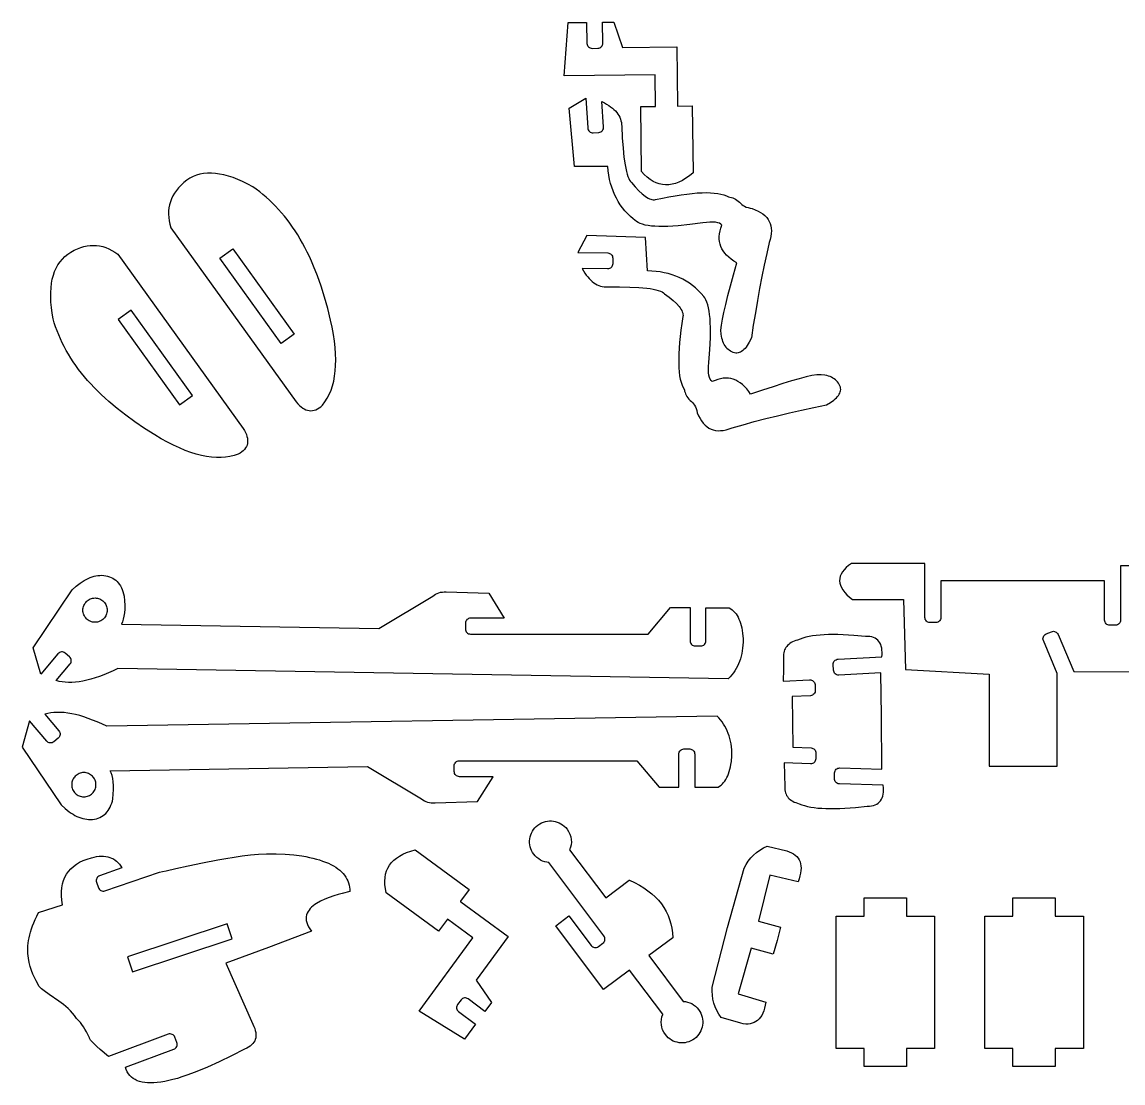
# Model space of a CAD drawing. Extents: x 0 to 16.8, y 0 to 16.3.
# Drawn here: x 0.05 to 7.99, y 8.01 to 15.66 of the extents above; entities that cross this region are included whole.
import ezdxf

# ---------------------------------------------------------------- set-up
doc = ezdxf.new("R2010")
doc.units = 0
doc.layers.add('Harley_1', color=1, linetype='CONTINUOUS')

msp = doc.modelspace()

# ---------------------------------------------------------------- linework, layer by layer
at = {"layer": 'Harley_1'}
for points in [[(4.7791, 15.0563), (4.8838, 15.0575), (4.8894, 14.5748), (4.8633, 14.5538), (4.8377, 14.5358), (4.8124, 14.5205), (4.7874, 14.5082), (4.7629, 14.4988), (4.7387, 14.4922), (4.7148, 14.4886), (4.6914, 14.4878), (4.6683, 14.4899), (4.6456, 14.4948), (4.6232, 14.5027), (4.6013, 14.5134), (4.5796, 14.5271), (4.5584, 14.5436), (4.5375, 14.563), (4.517, 14.5852), (4.5116, 15.0532), (4.6185, 15.0544), (4.6158, 15.2829), (3.9599, 15.2753), (3.9886, 15.6589), (4.1206, 15.6604), (4.1241, 15.5087), (4.125, 15.5013), (4.1273, 15.4945), (4.1308, 15.4883), (4.1355, 15.4829), (4.141, 15.4785), (4.1473, 15.4753), (4.1542, 15.4733), (4.1616, 15.4727), (4.2032, 15.4737), (4.2106, 15.4746), (4.2174, 15.4769), (4.2235, 15.4804), (4.2289, 15.4851), (4.2332, 15.4906), (4.2365, 15.497), (4.2385, 15.5039), (4.239, 15.5113), (4.2356, 15.6617), (4.3166, 15.6627), (4.3813, 15.4792), (4.7719, 15.4837), (4.7769, 15.06), (4.7774, 15.0575), (4.7791, 15.0563)], [(4.1153, 15.1134), (4.1294, 14.8986), (4.1306, 14.8912), (4.1332, 14.8845), (4.137, 14.8784), (4.1419, 14.8733), (4.1476, 14.8692), (4.154, 14.8662), (4.161, 14.8645), (4.1684, 14.8642), (4.21, 14.8669), (4.2173, 14.8682), (4.224, 14.8708), (4.23, 14.8746), (4.2351, 14.8794), (4.2392, 14.8852), (4.2422, 14.8916), (4.2439, 14.8986), (4.2442, 14.9061), (4.2322, 15.0887), (4.2494, 15.08), (4.2655, 15.071), (4.2805, 15.0617), (4.2943, 15.0521), (4.307, 15.0421), (4.3186, 15.0318), (4.3291, 15.0212), (4.3385, 15.0103), (4.3468, 14.999), (4.3541, 14.9874), (4.3602, 14.9754), (4.3652, 14.9631), (4.3692, 14.9505), (4.3721, 14.9375), (4.3739, 14.9242), (4.3747, 14.9105), (4.3785, 14.8265), (4.3838, 14.752), (4.3905, 14.687), (4.3987, 14.6315), (4.4033, 14.6073), (4.4082, 14.5855), (4.4136, 14.566), (4.4192, 14.5489), (4.4253, 14.5343), (4.4317, 14.5219), (4.4385, 14.512), (4.4456, 14.5044), (4.4723, 14.473), (4.4975, 14.4461), (4.5212, 14.4238), (4.5435, 14.4062), (4.5541, 14.3991), (4.5643, 14.3931), (4.5742, 14.3883), (4.5836, 14.3847), (4.5928, 14.3822), (4.6015, 14.3808), (4.6099, 14.3806), (4.6179, 14.3816), (4.6678, 14.3922), (4.7154, 14.4015), (4.7608, 14.4096), (4.8039, 14.4164), (4.8448, 14.422), (4.8834, 14.4263), (4.9197, 14.4294), (4.9538, 14.4312), (4.9856, 14.4318), (5.0152, 14.4311), (5.0426, 14.4292), (5.0676, 14.426), (5.0904, 14.4216), (5.111, 14.4159), (5.1293, 14.409), (5.1454, 14.4008), (5.1554, 14.3994), (5.1654, 14.3971), (5.1753, 14.3939), (5.1853, 14.3897), (5.1951, 14.3846), (5.205, 14.3786), (5.2149, 14.3716), (5.2247, 14.3638), (5.2319, 14.3551), (5.2403, 14.3472), (5.2499, 14.3401), (5.2607, 14.3338), (5.2728, 14.3283), (5.286, 14.3236), (5.3004, 14.3198), (5.316, 14.3167), (5.3382, 14.3084), (5.3584, 14.2992), (5.3767, 14.2891), (5.3931, 14.278), (5.4076, 14.266), (5.4201, 14.2531), (5.4306, 14.2393), (5.4393, 14.2245), (5.4459, 14.2088), (5.4507, 14.1921), (5.4535, 14.1745), (5.4544, 14.156), (5.4533, 14.1366), (5.4503, 14.1162), (5.4454, 14.0949), (5.4385, 14.0727), (5.4203, 13.992), (5.4027, 13.9098), (5.3857, 13.826), (5.3693, 13.7406), (5.3535, 13.6537), (5.3384, 13.5652), (5.3238, 13.4751), (5.3099, 13.3835), (5.295, 13.3536), (5.2798, 13.3285), (5.272, 13.3177), (5.2641, 13.3082), (5.2561, 13.2998), (5.248, 13.2927), (5.2397, 13.2867), (5.2314, 13.282), (5.2229, 13.2785), (5.2143, 13.2761), (5.2056, 13.275), (5.1968, 13.2751), (5.1879, 13.2764), (5.1789, 13.2789), (5.1687, 13.2834), (5.159, 13.2886), (5.15, 13.2946), (5.1417, 13.3013), (5.1339, 13.3088), (5.1268, 13.3171), (5.1203, 13.3261), (5.1144, 13.3358), (5.1092, 13.3463), (5.1045, 13.3576), (5.1005, 13.3696), (5.0972, 13.3823), (5.0923, 13.4101), (5.0899, 13.4409), (5.0944, 13.4762), (5.1017, 13.5188), (5.1117, 13.5685), (5.1246, 13.6254), (5.1403, 13.6896), (5.1588, 13.7609), (5.1801, 13.8394), (5.2042, 13.9252), (5.1832, 13.9382), (5.164, 13.9517), (5.1468, 13.9658), (5.1315, 13.9804), (5.1182, 13.9956), (5.1067, 14.0112), (5.0972, 14.0274), (5.0896, 14.0441), (5.0839, 14.0613), (5.0801, 14.0791), (5.0782, 14.0973), (5.0783, 14.1161), (5.0802, 14.1354), (5.0841, 14.1553), (5.0899, 14.1757), (5.0977, 14.1966), (5.0944, 14.2007), (5.0903, 14.2044), (5.0802, 14.2107), (5.0671, 14.2152), (5.0513, 14.2182), (5.0325, 14.2194), (5.0109, 14.2191), (4.9865, 14.217), (4.9592, 14.2133), (4.8658, 14.2011), (4.7821, 14.1928), (4.7438, 14.1901), (4.7079, 14.1883), (4.6744, 14.1876), (4.6433, 14.1878), (4.6146, 14.189), (4.5883, 14.1912), (4.5643, 14.1943), (4.5428, 14.1984), (4.5237, 14.2035), (4.507, 14.2095), (4.4927, 14.2166), (4.4807, 14.2246), (4.458, 14.2423), (4.4367, 14.261), (4.4166, 14.2806), (4.3978, 14.3011), (4.3803, 14.3225), (4.3641, 14.3449), (4.3492, 14.3682), (4.3357, 14.3925), (4.3234, 14.4177), (4.3124, 14.4438), (4.3027, 14.4708), (4.2944, 14.4988), (4.2873, 14.5276), (4.2815, 14.5575), (4.2771, 14.5882), (4.2739, 14.6199), (4.0334, 14.6198), (3.9943, 15.0418), (4.1153, 15.1134)], [(2.0269, 12.9231), (2.0384, 12.9095), (2.05, 12.8975), (2.0616, 12.8872), (2.0733, 12.8784), (2.085, 12.8713), (2.0967, 12.8657), (2.1084, 12.8618), (2.1202, 12.8594), (2.132, 12.8586), (2.1438, 12.8595), (2.1557, 12.8619), (2.1675, 12.866), (2.1795, 12.8716), (2.1914, 12.8789), (2.2034, 12.8877), (2.2153, 12.8982), (2.2339, 12.9226), (2.2504, 12.9488), (2.265, 12.9769), (2.2776, 13.0069), (2.2882, 13.0388), (2.2968, 13.0725), (2.3035, 13.1081), (2.3082, 13.1456), (2.3109, 13.185), (2.3117, 13.2262), (2.3104, 13.2693), (2.3072, 13.3142), (2.3021, 13.3611), (2.2949, 13.4098), (2.2858, 13.4604), (2.2747, 13.5128), (2.2539, 13.5972), (2.2311, 13.6784), (2.2065, 13.7563), (2.18, 13.8309), (2.1516, 13.9024), (2.1366, 13.9368), (2.1212, 13.9705), (2.1054, 14.0034), (2.089, 14.0354), (2.0722, 14.0667), (2.0549, 14.0971), (2.0371, 14.1267), (2.0189, 14.1555), (2.0002, 14.1835), (1.981, 14.2107), (1.9613, 14.2371), (1.9412, 14.2627), (1.9206, 14.2874), (1.8995, 14.3114), (1.8779, 14.3345), (1.8559, 14.3568), (1.8334, 14.3783), (1.8104, 14.399), (1.7869, 14.4189), (1.763, 14.438), (1.7386, 14.4562), (1.7137, 14.4737), (1.6764, 14.4936), (1.6402, 14.5114), (1.6049, 14.5268), (1.5706, 14.54), (1.5373, 14.551), (1.5051, 14.5596), (1.4738, 14.5661), (1.4435, 14.5702), (1.4143, 14.5721), (1.386, 14.5718), (1.3587, 14.5691), (1.3324, 14.5643), (1.3071, 14.5571), (1.2829, 14.5477), (1.2596, 14.5361), (1.2373, 14.5222), (1.2157, 14.5044), (1.1961, 14.4862), (1.1783, 14.4675), (1.1625, 14.4483), (1.1487, 14.4286), (1.1367, 14.4084), (1.1267, 14.3877), (1.1186, 14.3665), (1.1124, 14.3448), (1.1081, 14.3226), (1.1058, 14.2999), (1.1054, 14.2767), (1.1069, 14.253), (1.1104, 14.2289), (1.1157, 14.2042), (1.123, 14.179), (2.0269, 12.9231)], [(4.0891, 13.8838), (4.0987, 13.8671), (4.1086, 13.8515), (4.1187, 13.8371), (4.1291, 13.8238), (4.1398, 13.8116), (4.1507, 13.8006), (4.1619, 13.7907), (4.1733, 13.7819), (4.185, 13.7743), (4.197, 13.7677), (4.2093, 13.7623), (4.2218, 13.7579), (4.2347, 13.7547), (4.2478, 13.7525), (4.2612, 13.7514), (4.2749, 13.7514), (4.359, 13.7522), (4.4337, 13.751), (4.499, 13.7479), (4.5548, 13.7429), (4.5793, 13.7396), (4.6013, 13.7359), (4.621, 13.7316), (4.6384, 13.7269), (4.6534, 13.7217), (4.666, 13.716), (4.6763, 13.7098), (4.6843, 13.7031), (4.7172, 13.6782), (4.7454, 13.6545), (4.769, 13.632), (4.7878, 13.6107), (4.7955, 13.6006), (4.802, 13.5907), (4.8073, 13.5811), (4.8115, 13.5718), (4.8145, 13.5629), (4.8163, 13.5542), (4.817, 13.5458), (4.8165, 13.5378), (4.8087, 13.4874), (4.802, 13.4393), (4.7964, 13.3936), (4.792, 13.3501), (4.7887, 13.309), (4.7865, 13.2703), (4.7855, 13.2338), (4.7855, 13.1997), (4.7867, 13.1678), (4.789, 13.1383), (4.7925, 13.1112), (4.797, 13.0863), (4.8027, 13.0638), (4.8095, 13.0436), (4.8174, 13.0257), (4.8265, 13.0101), (4.8284, 13.0002), (4.8313, 12.9903), (4.835, 12.9806), (4.8398, 12.9709), (4.8454, 12.9613), (4.852, 12.9518), (4.8594, 12.9423), (4.8679, 12.933), (4.8769, 12.9262), (4.8853, 12.9183), (4.8929, 12.909), (4.8998, 12.8986), (4.9059, 12.8869), (4.9113, 12.874), (4.916, 12.8598), (4.9199, 12.8444), (4.9294, 12.8227), (4.9397, 12.803), (4.9508, 12.7852), (4.9628, 12.7695), (4.9755, 12.7557), (4.9891, 12.744), (5.0035, 12.7342), (5.0188, 12.7264), (5.0348, 12.7206), (5.0517, 12.7168), (5.0694, 12.7149), (5.088, 12.7151), (5.1073, 12.7172), (5.1275, 12.7213), (5.1485, 12.7275), (5.1703, 12.7356), (5.2499, 12.7582), (5.331, 12.7803), (5.4137, 12.8019), (5.498, 12.823), (5.584, 12.8436), (5.6715, 12.8636), (5.7606, 12.8831), (5.8513, 12.9021), (5.8804, 12.9186), (5.9046, 12.9352), (5.9149, 12.9436), (5.924, 12.952), (5.9319, 12.9605), (5.9386, 12.969), (5.944, 12.9775), (5.9483, 12.9861), (5.9514, 12.9948), (5.9532, 13.0035), (5.9539, 13.0122), (5.9533, 13.021), (5.9515, 13.0298), (5.9485, 13.0387), (5.9435, 13.0486), (5.9377, 13.058), (5.9312, 13.0666), (5.924, 13.0746), (5.9161, 13.0819), (5.9075, 13.0886), (5.8982, 13.0946), (5.8881, 13.0999), (5.8773, 13.1046), (5.8658, 13.1086), (5.8536, 13.1119), (5.8407, 13.1146), (5.8127, 13.1179), (5.7819, 13.1186), (5.7468, 13.1122), (5.7047, 13.1025), (5.6556, 13.0897), (5.5995, 13.0737), (5.5363, 13.0545), (5.4661, 13.0321), (5.3889, 13.0065), (5.3046, 12.9777), (5.2905, 12.9979), (5.2759, 13.0163), (5.2609, 13.0327), (5.2454, 13.0471), (5.2296, 13.0597), (5.2133, 13.0702), (5.1967, 13.0788), (5.1796, 13.0855), (5.162, 13.0903), (5.1441, 13.0931), (5.1258, 13.0939), (5.107, 13.0928), (5.0878, 13.0898), (5.0682, 13.0848), (5.0482, 13.0779), (5.0278, 13.069), (5.0234, 13.0721), (5.0195, 13.0759), (5.0127, 13.0857), (5.0074, 13.0985), (5.0036, 13.1142), (5.0013, 13.1328), (5.0005, 13.1544), (5.0012, 13.1789), (5.0033, 13.2064), (5.0104, 13.3002), (5.0141, 13.3843), (5.0147, 13.4227), (5.0144, 13.4587), (5.0133, 13.4922), (5.0114, 13.5232), (5.0086, 13.5518), (5.005, 13.5779), (5.0005, 13.6016), (4.9952, 13.6229), (4.9891, 13.6417), (4.9821, 13.6581), (4.9743, 13.672), (4.9657, 13.6834), (4.9467, 13.7051), (4.9269, 13.7254), (4.9062, 13.7444), (4.8847, 13.762), (4.8623, 13.7783), (4.839, 13.7932), (4.8149, 13.8068), (4.79, 13.819), (4.7642, 13.8299), (4.7375, 13.8394), (4.71, 13.8475), (4.6816, 13.8544), (4.6523, 13.8598), (4.6222, 13.8639), (4.5913, 13.8667), (4.5595, 13.8681), (4.5462, 14.1083), (4.1227, 14.1239), (4.058, 13.9991), (4.2733, 13.9969), (4.2807, 13.9961), (4.2875, 13.9939), (4.2938, 13.9904), (4.2992, 13.9859), (4.3036, 13.9804), (4.307, 13.9741), (4.3091, 13.9672), (4.3097, 13.9599), (4.3093, 13.9183), (4.3085, 13.9109), (4.3063, 13.904), (4.3028, 13.8979), (4.2982, 13.8925), (4.2927, 13.888), (4.2864, 13.8847), (4.2795, 13.8826), (4.2721, 13.8819), (4.0891, 13.8838)], [(1.6439, 12.7316), (1.6531, 12.7163), (1.6607, 12.7015), (1.6668, 12.6872), (1.6715, 12.6734), (1.6745, 12.66), (1.6761, 12.6471), (1.6761, 12.6347), (1.6746, 12.6228), (1.6716, 12.6114), (1.667, 12.6005), (1.6609, 12.59), (1.6533, 12.58), (1.6442, 12.5705), (1.6335, 12.5615), (1.6213, 12.553), (1.6076, 12.5449), (1.5786, 12.5351), (1.5485, 12.5278), (1.5172, 12.5229), (1.4847, 12.5205), (1.4512, 12.5205), (1.4164, 12.5231), (1.3805, 12.528), (1.3435, 12.5355), (1.3053, 12.5454), (1.266, 12.5578), (1.2255, 12.5726), (1.1839, 12.59), (1.1411, 12.6097), (1.0972, 12.632), (1.0522, 12.6567), (1.0059, 12.6839), (0.9325, 12.7304), (0.8628, 12.7778), (0.7968, 12.8259), (0.7344, 12.8748), (0.6757, 12.9244), (0.6477, 12.9495), (0.6207, 12.9748), (0.5946, 13.0003), (0.5694, 13.026), (0.5451, 13.0518), (0.5217, 13.0779), (0.4993, 13.1042), (0.4778, 13.1306), (0.4571, 13.1573), (0.4375, 13.1841), (0.4187, 13.2111), (0.4009, 13.2383), (0.3839, 13.2657), (0.3679, 13.2933), (0.3529, 13.3211), (0.3387, 13.3491), (0.3255, 13.3773), (0.3131, 13.4057), (0.3017, 13.4342), (0.2913, 13.463), (0.2817, 13.4919), (0.2731, 13.521), (0.2659, 13.5627), (0.2607, 13.6027), (0.2572, 13.6411), (0.2556, 13.6778), (0.2558, 13.7128), (0.2578, 13.7462), (0.2616, 13.7779), (0.2673, 13.8079), (0.2748, 13.8363), (0.2841, 13.8629), (0.2953, 13.888), (0.3082, 13.9113), (0.323, 13.933), (0.3397, 13.9531), (0.3581, 13.9715), (0.3784, 13.9882), (0.402, 14.003), (0.4256, 14.0158), (0.4489, 14.0267), (0.4722, 14.0356), (0.4953, 14.0425), (0.5182, 14.0474), (0.541, 14.0503), (0.5637, 14.0513), (0.5863, 14.0503), (0.6086, 14.0473), (0.6309, 14.0423), (0.653, 14.0353), (0.675, 14.0263), (0.6968, 14.0154), (0.7185, 14.0025), (0.74, 13.9875), (1.6439, 12.7316)], [(1.4757, 13.9596), (1.569, 14.0267), (2.012, 13.4113), (1.9186, 13.3441), (1.4757, 13.9596)], [(0.8361, 13.5834), (0.7428, 13.5162), (1.1857, 12.9008), (1.279, 12.9679), (0.8361, 13.5834)], [(0.1841, 10.9588), (0.1296, 11.1497), (0.4115, 11.5661), (0.4402, 11.5925), (0.4689, 11.6151), (0.4831, 11.625), (0.4974, 11.634), (0.5116, 11.642), (0.5257, 11.649), (0.5399, 11.6551), (0.554, 11.6602), (0.5681, 11.6644), (0.5822, 11.6677), (0.5962, 11.6699), (0.6102, 11.6713), (0.6242, 11.6717), (0.6381, 11.6711), (0.6525, 11.6689), (0.6662, 11.6658), (0.6792, 11.6617), (0.6916, 11.6566), (0.7032, 11.6506), (0.7141, 11.6436), (0.7244, 11.6357), (0.7339, 11.6269), (0.7428, 11.6171), (0.751, 11.6063), (0.7585, 11.5946), (0.7653, 11.582), (0.7714, 11.5684), (0.7768, 11.5538), (0.7815, 11.5383), (0.7855, 11.5219), (0.7882, 11.4877), (0.7895, 11.456), (0.7892, 11.4269), (0.7874, 11.4003), (0.7841, 11.3762), (0.7793, 11.3547), (0.773, 11.3357), (0.7653, 11.3192), (2.6225, 11.2879), (3.0113, 11.5219), (3.0215, 11.5296), (3.0323, 11.5361), (3.0436, 11.5416), (3.0555, 11.5458), (3.068, 11.5489), (3.0811, 11.5509), (3.0947, 11.5517), (3.109, 11.5513), (3.4148, 11.5421), (3.5272, 11.3634), (3.2843, 11.3626), (3.2769, 11.3619), (3.27, 11.3597), (3.2637, 11.3564), (3.2583, 11.3519), (3.2537, 11.3466), (3.2503, 11.3404), (3.2481, 11.3335), (3.2473, 11.3262), (3.247, 11.2846), (3.2477, 11.2772), (3.2498, 11.2703), (3.2532, 11.264), (3.2577, 11.2585), (3.2631, 11.254), (3.2693, 11.2506), (3.2762, 11.2484), (3.2836, 11.2476), (4.5645, 11.2473), (4.7267, 11.439), (4.8673, 11.439), (4.8673, 11.1994), (4.868, 11.192), (4.8702, 11.1851), (4.8735, 11.1788), (4.878, 11.1734), (4.8835, 11.1689), (4.8897, 11.1655), (4.8966, 11.1633), (4.904, 11.1626), (4.9456, 11.1626), (4.9529, 11.1633), (4.9598, 11.1655), (4.966, 11.1689), (4.9715, 11.1734), (4.976, 11.1789), (4.9794, 11.1851), (4.9815, 11.192), (4.9823, 11.1994), (4.9823, 11.4371), (5.1505, 11.4371), (5.1614, 11.4304), (5.1718, 11.4227), (5.1815, 11.414), (5.1905, 11.4044), (5.199, 11.3938), (5.2068, 11.3822), (5.2139, 11.3696), (5.2205, 11.356), (5.2264, 11.3415), (5.2317, 11.326), (5.2363, 11.3095), (5.2403, 11.292), (5.2437, 11.2736), (5.2464, 11.2541), (5.25, 11.2123), (5.2498, 11.19), (5.2487, 11.1683), (5.2468, 11.1472), (5.244, 11.1266), (5.2403, 11.1067), (5.2358, 11.0873), (5.2304, 11.0684), (5.2242, 11.0502), (5.2171, 11.0325), (5.2091, 11.0154), (5.2002, 10.9989), (5.1905, 10.9829), (5.18, 10.9676), (5.1685, 10.9528), (5.1563, 10.9385), (5.1431, 10.9249), (0.741, 10.9986), (0.7061, 10.9822), (0.6722, 10.9672), (0.6391, 10.9537), (0.607, 10.9417), (0.5758, 10.9312), (0.5455, 10.9221), (0.5162, 10.9145), (0.4878, 10.9084), (0.4603, 10.9037), (0.4338, 10.9005), (0.4083, 10.8988), (0.3837, 10.8985), (0.3601, 10.8997), (0.3374, 10.9024), (0.3157, 10.9065), (0.2951, 10.9121), (0.3959, 11.032), (0.4001, 11.0381), (0.4029, 11.0448), (0.4043, 11.0517), (0.4044, 11.0588), (0.4031, 11.0658), (0.4005, 11.0724), (0.3967, 11.0785), (0.3915, 11.0838), (0.3597, 11.1106), (0.3535, 11.1147), (0.3469, 11.1175), (0.3399, 11.1189), (0.3329, 11.119), (0.3259, 11.1177), (0.3193, 11.1151), (0.3132, 11.1112), (0.3079, 11.106), (0.1841, 10.9588)], [(0.5755, 11.508), (0.5844, 11.5076), (0.5931, 11.5062), (0.6015, 11.5041), (0.6095, 11.5011), (0.6172, 11.4975), (0.6244, 11.4931), (0.6311, 11.488), (0.6374, 11.4824), (0.643, 11.4762), (0.648, 11.4694), (0.6524, 11.4622), (0.6561, 11.4546), (0.6591, 11.4465), (0.6612, 11.4382), (0.6625, 11.4295), (0.663, 11.4205), (0.6625, 11.4116), (0.6612, 11.4029), (0.6591, 11.3945), (0.6561, 11.3865), (0.6524, 11.3788), (0.648, 11.3716), (0.643, 11.3649), (0.6374, 11.3587), (0.6311, 11.353), (0.6244, 11.348), (0.6172, 11.3436), (0.6095, 11.3399), (0.6015, 11.337), (0.5931, 11.3348), (0.5844, 11.3335), (0.5755, 11.333), (0.5665, 11.3335), (0.5579, 11.3348), (0.5495, 11.337), (0.5414, 11.3399), (0.5338, 11.3436), (0.5266, 11.348), (0.5198, 11.353), (0.5136, 11.3587), (0.508, 11.3649), (0.5029, 11.3716), (0.4986, 11.3788), (0.4949, 11.3865), (0.4919, 11.3945), (0.4898, 11.4029), (0.4884, 11.4116), (0.488, 11.4205), (0.4884, 11.4295), (0.4898, 11.4382), (0.4919, 11.4465), (0.4949, 11.4546), (0.4986, 11.4622), (0.5029, 11.4694), (0.508, 11.4762), (0.5136, 11.4824), (0.5198, 11.488), (0.5266, 11.4931), (0.5338, 11.4975), (0.5414, 11.5011), (0.5495, 11.5041), (0.5579, 11.5062), (0.5665, 11.5076), (0.5755, 11.508)], [(5.5462, 10.318), (5.5486, 10.2324), (5.551, 10.1468), (5.5511, 10.135), (5.552, 10.1237), (5.5538, 10.113), (5.5564, 10.1028), (5.5599, 10.0932), (5.5642, 10.0841), (5.5694, 10.0756), (5.5754, 10.0677), (5.5823, 10.0603), (5.5901, 10.0535), (5.5987, 10.0472), (5.6082, 10.0415), (5.6185, 10.0363), (5.6297, 10.0317), (5.6417, 10.0276), (5.6546, 10.0241), (5.6731, 10.0169), (5.6933, 10.0105), (5.715, 10.0049), (5.7384, 10.0002), (5.7634, 9.9963), (5.79, 9.9931), (5.8182, 9.9908), (5.848, 9.9894), (5.8795, 9.9887), (5.9125, 9.9888), (5.9472, 9.9898), (5.9834, 9.9916), (6.0608, 9.9977), (6.1446, 10.007), (6.161, 10.0073), (6.1762, 10.009), (6.1902, 10.012), (6.2029, 10.0163), (6.2144, 10.0219), (6.2247, 10.0286), (6.2338, 10.0366), (6.2416, 10.0457), (6.2482, 10.0559), (6.2536, 10.0673), (6.2577, 10.0797), (6.2606, 10.0931), (6.2623, 10.1076), (6.2627, 10.123), (6.2619, 10.1394), (6.2598, 10.1567), (5.9443, 10.1672), (5.937, 10.1682), (5.9302, 10.1706), (5.924, 10.1742), (5.9187, 10.1789), (5.9144, 10.1845), (5.9112, 10.1908), (5.9093, 10.1977), (5.9088, 10.2051), (5.9101, 10.2467), (5.9111, 10.2541), (5.9135, 10.2609), (5.9171, 10.267), (5.9218, 10.2723), (5.9274, 10.2766), (5.9338, 10.2798), (5.9407, 10.2817), (5.9482, 10.2822), (6.25, 10.2721), (6.2489, 10.6571), (6.2431, 10.968), (5.9415, 10.9519), (5.934, 10.9523), (5.927, 10.9541), (5.9206, 10.9571), (5.9149, 10.9613), (5.9101, 10.9665), (5.9064, 10.9725), (5.9039, 10.9793), (5.9027, 10.9866), (5.9005, 11.0282), (5.9009, 11.0356), (5.9027, 11.0425), (5.9057, 11.049), (5.91, 11.0546), (5.9152, 11.0594), (5.9212, 11.0631), (5.928, 11.0656), (5.9353, 11.0668), (6.2505, 11.0836), (6.2522, 11.1009), (6.2527, 11.1173), (6.252, 11.1328), (6.25, 11.1472), (6.2469, 11.1606), (6.2425, 11.1729), (6.2369, 11.1841), (6.2301, 11.1943), (6.2221, 11.2032), (6.2129, 11.211), (6.2024, 11.2175), (6.1908, 11.2228), (6.178, 11.2269), (6.164, 11.2296), (6.1488, 11.231), (6.1324, 11.231), (6.0484, 11.2386), (5.9709, 11.2431), (5.9346, 11.2442), (5.8999, 11.2445), (5.8669, 11.244), (5.8355, 11.2427), (5.8057, 11.2406), (5.7775, 11.2377), (5.751, 11.2341), (5.7261, 11.2297), (5.7028, 11.2244), (5.6812, 11.2184), (5.6612, 11.2116), (5.6428, 11.2041), (5.63, 11.2003), (5.618, 11.196), (5.6069, 11.1912), (5.5967, 11.1858), (5.5874, 11.1799), (5.5789, 11.1734), (5.5713, 11.1665), (5.5645, 11.1589), (5.5586, 11.1509), (5.5536, 11.1423), (5.5495, 11.1331), (5.5462, 11.1234), (5.5438, 11.1132), (5.5422, 11.1025), (5.5415, 11.0912), (5.5417, 11.0793), (5.541, 10.9937), (5.5403, 10.908), (5.7302, 10.9182), (5.7376, 10.9178), (5.7446, 10.916), (5.751, 10.913), (5.7567, 10.9088), (5.7615, 10.9036), (5.7653, 10.8976), (5.7678, 10.8908), (5.7689, 10.8835), (5.7711, 10.8419), (5.7708, 10.8345), (5.769, 10.8276), (5.7659, 10.8212), (5.7617, 10.8155), (5.7565, 10.8107), (5.7504, 10.807), (5.7436, 10.8045), (5.7363, 10.8033), (5.6041, 10.7963), (5.6066, 10.6137), (5.6078, 10.431), (5.7401, 10.4266), (5.7474, 10.4256), (5.7543, 10.4233), (5.7604, 10.4197), (5.7657, 10.415), (5.77, 10.4094), (5.7732, 10.4031), (5.7751, 10.3961), (5.7757, 10.3887), (5.7743, 10.3472), (5.7733, 10.3398), (5.7709, 10.333), (5.7673, 10.3269), (5.7626, 10.3216), (5.757, 10.3173), (5.7506, 10.3141), (5.7437, 10.3122), (5.7362, 10.3117), (5.5462, 10.318)], [(0.1032, 10.6228), (0.0487, 10.4319), (0.3306, 10.0155), (0.3593, 9.9891), (0.3879, 9.9665), (0.4022, 9.9566), (0.4165, 9.9476), (0.4307, 9.9396), (0.4448, 9.9326), (0.459, 9.9265), (0.4731, 9.9214), (0.4872, 9.9172), (0.5013, 9.9139), (0.5153, 9.9117), (0.5293, 9.9103), (0.5433, 9.9099), (0.5572, 9.9105), (0.5716, 9.9127), (0.5853, 9.9158), (0.5983, 9.9199), (0.6107, 9.925), (0.6223, 9.931), (0.6332, 9.938), (0.6435, 9.9459), (0.653, 9.9547), (0.6619, 9.9645), (0.6701, 9.9753), (0.6776, 9.987), (0.6844, 9.9996), (0.6905, 10.0132), (0.6959, 10.0278), (0.7006, 10.0433), (0.7046, 10.0597), (0.7073, 10.0939), (0.7085, 10.1256), (0.7083, 10.1547), (0.7065, 10.1813), (0.7032, 10.2054), (0.6984, 10.2269), (0.6921, 10.2459), (0.6844, 10.2624), (2.5416, 10.2937), (2.9304, 10.0597), (2.9406, 10.052), (2.9514, 10.0455), (2.9627, 10.04), (2.9746, 10.0358), (2.9871, 10.0327), (3.0002, 10.0307), (3.0138, 10.0299), (3.0281, 10.0302), (3.3339, 10.0395), (3.4463, 10.2182), (3.2034, 10.219), (3.196, 10.2197), (3.1891, 10.2219), (3.1828, 10.2252), (3.1774, 10.2297), (3.1728, 10.235), (3.1694, 10.2412), (3.1672, 10.2481), (3.1664, 10.2554), (3.1661, 10.297), (3.1668, 10.3044), (3.1689, 10.3113), (3.1723, 10.3176), (3.1768, 10.3231), (3.1822, 10.3276), (3.1884, 10.331), (3.1953, 10.3332), (3.2027, 10.334), (4.4836, 10.3343), (4.6458, 10.1426), (4.7864, 10.1426), (4.7864, 10.3822), (4.7871, 10.3896), (4.7892, 10.3965), (4.7926, 10.4027), (4.7971, 10.4082), (4.8026, 10.4127), (4.8088, 10.4161), (4.8157, 10.4183), (4.8231, 10.419), (4.8647, 10.419), (4.872, 10.4183), (4.8789, 10.4161), (4.8851, 10.4127), (4.8906, 10.4082), (4.8951, 10.4027), (4.8985, 10.3965), (4.9006, 10.3896), (4.9014, 10.3822), (4.9014, 10.1445), (5.0696, 10.1445), (5.0805, 10.1512), (5.0909, 10.1589), (5.1006, 10.1675), (5.1096, 10.1772), (5.1181, 10.1878), (5.1259, 10.1994), (5.133, 10.212), (5.1396, 10.2256), (5.1455, 10.2401), (5.1507, 10.2556), (5.1554, 10.2721), (5.1594, 10.2896), (5.1628, 10.308), (5.1655, 10.3275), (5.1691, 10.3693), (5.1689, 10.3916), (5.1678, 10.4133), (5.1659, 10.4344), (5.1631, 10.4549), (5.1594, 10.4749), (5.1549, 10.4943), (5.1495, 10.5132), (5.1433, 10.5314), (5.1362, 10.5491), (5.1282, 10.5662), (5.1193, 10.5827), (5.1096, 10.5987), (5.0991, 10.614), (5.0876, 10.6288), (5.0753, 10.6431), (5.0622, 10.6567), (0.66, 10.583), (0.6252, 10.5994), (0.5913, 10.6144), (0.5582, 10.6279), (0.5261, 10.6399), (0.4949, 10.6504), (0.4646, 10.6595), (0.4353, 10.6671), (0.4069, 10.6732), (0.3794, 10.6779), (0.3529, 10.6811), (0.3274, 10.6828), (0.3028, 10.6831), (0.2791, 10.6819), (0.2565, 10.6792), (0.2348, 10.6751), (0.2142, 10.6695), (0.315, 10.5496), (0.3192, 10.5435), (0.322, 10.5368), (0.3234, 10.5298), (0.3235, 10.5228), (0.3222, 10.5158), (0.3196, 10.5092), (0.3157, 10.5031), (0.3106, 10.4978), (0.2788, 10.471), (0.2726, 10.4669), (0.266, 10.4641), (0.259, 10.4627), (0.252, 10.4626), (0.245, 10.4639), (0.2384, 10.4665), (0.2323, 10.4704), (0.227, 10.4756), (0.1032, 10.6228)], [(0.4946, 10.0736), (0.5035, 10.074), (0.5122, 10.0754), (0.5206, 10.0775), (0.5286, 10.0804), (0.5363, 10.0841), (0.5435, 10.0885), (0.5502, 10.0936), (0.5565, 10.0992), (0.5621, 10.1054), (0.5671, 10.1122), (0.5715, 10.1194), (0.5752, 10.127), (0.5782, 10.1351), (0.5803, 10.1434), (0.5816, 10.1521), (0.5821, 10.1611), (0.5816, 10.17), (0.5803, 10.1787), (0.5782, 10.1871), (0.5752, 10.1951), (0.5715, 10.2028), (0.5671, 10.21), (0.5621, 10.2167), (0.5565, 10.2229), (0.5502, 10.2286), (0.5435, 10.2336), (0.5363, 10.238), (0.5286, 10.2417), (0.5206, 10.2446), (0.5122, 10.2468), (0.5035, 10.2481), (0.4946, 10.2486), (0.4856, 10.2481), (0.477, 10.2468), (0.4686, 10.2446), (0.4605, 10.2417), (0.4529, 10.238), (0.4457, 10.2336), (0.4389, 10.2286), (0.4327, 10.2229), (0.4271, 10.2167), (0.422, 10.21), (0.4176, 10.2028), (0.414, 10.1951), (0.411, 10.1871), (0.4089, 10.1787), (0.4075, 10.17), (0.4071, 10.1611), (0.4075, 10.1521), (0.4089, 10.1434), (0.411, 10.1351), (0.414, 10.127), (0.4176, 10.1194), (0.422, 10.1122), (0.4271, 10.1054), (0.4327, 10.0992), (0.4389, 10.0936), (0.4457, 10.0885), (0.4529, 10.0841), (0.4605, 10.0804), (0.4686, 10.0775), (0.477, 10.0754), (0.4856, 10.074), (0.4946, 10.0736)], [(4.4304, 9.473), (4.4673, 9.4556), (4.5018, 9.4371), (4.5341, 9.4175), (4.564, 9.3967), (4.5916, 9.3747), (4.6169, 9.3517), (4.6398, 9.3274), (4.6605, 9.302), (4.6788, 9.2755), (4.6948, 9.2478), (4.7085, 9.2189), (4.7199, 9.1889), (4.729, 9.1578), (4.7358, 9.1255), (4.7402, 9.092), (4.7424, 9.0574), (4.5708, 8.9286), (4.8187, 8.5984), (4.8347, 8.5968), (4.8502, 8.5935), (4.8652, 8.5885), (4.8796, 8.5818), (4.8933, 8.5735), (4.9062, 8.5635), (4.9181, 8.5519), (4.9291, 8.5387), (4.9377, 8.526), (4.9448, 8.5127), (4.9505, 8.499), (4.9548, 8.485), (4.9576, 8.4707), (4.959, 8.4563), (4.959, 8.4419), (4.9577, 8.4275), (4.955, 8.4134), (4.9509, 8.3995), (4.9455, 8.3861), (4.9388, 8.3732), (4.9308, 8.3609), (4.9216, 8.3493), (4.911, 8.3385), (4.8992, 8.3287), (4.8865, 8.3201), (4.8732, 8.313), (4.8595, 8.3073), (4.8454, 8.3031), (4.8312, 8.3003), (4.8168, 8.2989), (4.8023, 8.2988), (4.788, 8.3002), (4.7739, 8.3029), (4.76, 8.3069), (4.7466, 8.3123), (4.7337, 8.319), (4.7214, 8.327), (4.7098, 8.3363), (4.699, 8.3468), (4.6892, 8.3586), (4.6782, 8.3755), (4.6698, 8.3932), (4.6638, 8.4115), (4.6603, 8.4303), (4.6592, 8.4492), (4.6604, 8.4681), (4.664, 8.4866), (4.67, 8.5046), (4.6703, 8.5054), (4.4312, 8.8239), (4.2433, 8.6829), (3.8982, 9.1426), (3.9942, 9.2146), (4.1546, 9.0009), (4.1596, 8.9955), (4.1655, 8.9913), (4.1719, 8.9883), (4.1788, 8.9866), (4.1859, 8.9863), (4.1929, 8.9873), (4.1997, 8.9897), (4.206, 8.9935), (4.2393, 9.0185), (4.2448, 9.0235), (4.249, 9.0294), (4.2519, 9.0358), (4.2535, 9.0427), (4.2539, 9.0498), (4.2528, 9.0568), (4.2504, 9.0636), (4.2466, 9.07), (3.8485, 9.6003), (3.8485, 9.6007), (3.8493, 9.6006), (3.8497, 9.6002), (3.8341, 9.6022), (3.8188, 9.6057), (3.8038, 9.6108), (3.7894, 9.6176), (3.7757, 9.6258), (3.7629, 9.6357), (3.751, 9.647), (3.7402, 9.6598), (3.7316, 9.6726), (3.7245, 9.6858), (3.7188, 9.6996), (3.7146, 9.7136), (3.7117, 9.7279), (3.7103, 9.7423), (3.7103, 9.7567), (3.7117, 9.771), (3.7144, 9.7852), (3.7184, 9.799), (3.7238, 9.8124), (3.7305, 9.8254), (3.7385, 9.8377), (3.7478, 9.8493), (3.7583, 9.86), (3.7701, 9.8698), (3.7828, 9.8784), (3.7961, 9.8856), (3.8098, 9.8912), (3.8239, 9.8955), (3.8382, 9.8983), (3.8526, 9.8997), (3.867, 9.8997), (3.8813, 9.8984), (3.8954, 9.8957), (3.9093, 9.8916), (3.9227, 9.8862), (3.9356, 9.8795), (3.9479, 9.8715), (3.9595, 9.8623), (3.9703, 9.8517), (3.9801, 9.8399), (3.9916, 9.8225), (4.0005, 9.8043), (4.0067, 9.7857), (4.0103, 9.7667), (4.0113, 9.7476), (4.0096, 9.7286), (4.0053, 9.7098), (3.9983, 9.6914), (4.2589, 9.3442), (4.429, 9.4719), (4.4304, 9.473)], [(3.2137, 9.3164), (3.5553, 9.0655), (3.3241, 8.7507), (3.4355, 8.5912), (3.3876, 8.5259), (3.2673, 8.6163), (3.2609, 8.6202), (3.2541, 8.6226), (3.2471, 8.6237), (3.24, 8.6234), (3.2332, 8.6217), (3.2267, 8.6188), (3.2208, 8.6146), (3.2158, 8.6091), (3.1908, 8.5759), (3.187, 8.5695), (3.1846, 8.5628), (3.1835, 8.5557), (3.1839, 8.5487), (3.1855, 8.5418), (3.1885, 8.5353), (3.1927, 8.5295), (3.1982, 8.5244), (3.3195, 8.4332), (3.2413, 8.3268), (2.9128, 8.527), (3.3011, 9.0556), (3.117, 9.1909), (3.0537, 9.1047), (2.6765, 9.3818), (2.6704, 9.4114), (2.6668, 9.4397), (2.6657, 9.4666), (2.6672, 9.4921), (2.6713, 9.5162), (2.6779, 9.5389), (2.6871, 9.5603), (2.6989, 9.5803), (2.7132, 9.5989), (2.73, 9.6161), (2.7495, 9.6319), (2.7714, 9.6464), (2.796, 9.6595), (2.8231, 9.6712), (2.8527, 9.6815), (2.885, 9.6905), (3.274, 9.4047), (3.2121, 9.3203), (3.212, 9.3183), (3.2137, 9.3164)], [(5.0928, 8.481), (5.0758, 8.5065), (5.0612, 8.5326), (5.0492, 8.5592), (5.0397, 8.5865), (5.0328, 8.6143), (5.0284, 8.6428), (5.0265, 8.6718), (5.0272, 8.7014), (5.1365, 9.1323), (5.257, 9.5602), (5.2712, 9.5862), (5.2873, 9.6104), (5.3053, 9.6328), (5.3253, 9.6535), (5.3471, 9.6724), (5.3708, 9.6895), (5.3964, 9.7048), (5.4239, 9.7184), (5.5653, 9.6838), (5.5833, 9.6776), (5.5994, 9.6703), (5.6139, 9.662), (5.6267, 9.6527), (5.6378, 9.6423), (5.6471, 9.6309), (5.6547, 9.6185), (5.6606, 9.6051), (5.6648, 9.5907), (5.6673, 9.5752), (5.6681, 9.5587), (5.6672, 9.5412), (5.6645, 9.5227), (5.6602, 9.5031), (5.6541, 9.4825), (5.6463, 9.4609), (5.4438, 9.5095), (5.3614, 9.1768), (5.5199, 9.1346), (5.4954, 9.0363), (5.4675, 8.9388), (5.3091, 8.9814), (5.2143, 8.652), (5.414, 8.593), (5.41, 8.5704), (5.405, 8.5495), (5.399, 8.5304), (5.392, 8.513), (5.3841, 8.4974), (5.3752, 8.4835), (5.3653, 8.4713), (5.3544, 8.4609), (5.3426, 8.4522), (5.3298, 8.4453), (5.316, 8.4401), (5.3013, 8.4367), (5.2856, 8.435), (5.2689, 8.435), (5.2512, 8.4368), (5.2326, 8.4403), (5.0928, 8.481)], [(0.4406, 8.4759), (0.4269, 8.4959), (0.4126, 8.5142), (0.3975, 8.531), (0.3818, 8.5466), (0.3656, 8.5611), (0.349, 8.5746), (0.3146, 8.6), (0.2434, 8.6487), (0.2078, 8.6752), (0.1902, 8.6898), (0.1729, 8.7054), (0.1501, 8.7476), (0.1386, 8.7709), (0.1274, 8.7956), (0.117, 8.8219), (0.1078, 8.8498), (0.1001, 8.8795), (0.0945, 8.911), (0.0912, 8.9444), (0.0905, 8.9619), (0.0906, 8.9798), (0.0915, 8.9983), (0.0932, 9.0173), (0.0959, 9.0368), (0.0994, 9.0569), (0.1039, 9.0775), (0.1095, 9.0987), (0.1162, 9.1205), (0.124, 9.1429), (0.133, 9.1658), (0.1432, 9.1894), (0.1547, 9.2135), (0.1675, 9.2383), (0.3397, 9.2958), (0.3352, 9.3288), (0.3331, 9.3603), (0.3333, 9.3901), (0.3358, 9.4184), (0.3408, 9.4451), (0.348, 9.4702), (0.3576, 9.4937), (0.3696, 9.5157), (0.3839, 9.5361), (0.4005, 9.5548), (0.4195, 9.572), (0.4408, 9.5877), (0.4645, 9.6017), (0.4906, 9.6142), (0.5189, 9.625), (0.5497, 9.6343), (0.5685, 9.6391), (0.5867, 9.6425), (0.6042, 9.6448), (0.6211, 9.6458), (0.6372, 9.6455), (0.6527, 9.644), (0.6674, 9.6413), (0.6815, 9.6373), (0.6949, 9.6321), (0.7077, 9.6256), (0.7197, 9.6178), (0.7311, 9.6089), (0.7418, 9.5986), (0.7517, 9.5872), (0.7611, 9.5744), (0.7697, 9.5605), (0.6085, 9.5044), (0.6018, 9.5013), (0.596, 9.497), (0.5912, 9.4917), (0.5875, 9.4857), (0.5851, 9.479), (0.5839, 9.472), (0.5841, 9.4648), (0.5858, 9.4576), (0.5995, 9.4183), (0.6026, 9.4116), (0.6069, 9.4058), (0.6122, 9.4011), (0.6182, 9.3974), (0.6248, 9.395), (0.6319, 9.3938), (0.6391, 9.3941), (0.6463, 9.3958), (1.0397, 9.531), (1.0611, 9.5345), (1.0885, 9.54), (1.1592, 9.5556), (1.2476, 9.5755), (1.3495, 9.5976), (1.461, 9.6196), (1.519, 9.6298), (1.5778, 9.6393), (1.637, 9.6476), (1.696, 9.6544), (1.7543, 9.6596), (1.8114, 9.6629), (1.8813, 9.6626), (1.9474, 9.6599), (2.0096, 9.6547), (2.0679, 9.6471), (2.0954, 9.6425), (2.1219, 9.6373), (2.1474, 9.6315), (2.1718, 9.6251), (2.1951, 9.6182), (2.2173, 9.6107), (2.2384, 9.6027), (2.2583, 9.5942), (2.2771, 9.5851), (2.2948, 9.5756), (2.3112, 9.5655), (2.3265, 9.5549), (2.3406, 9.5438), (2.3535, 9.5322), (2.3651, 9.5201), (2.3755, 9.5075), (2.3847, 9.4944), (2.3925, 9.4809), (2.3991, 9.467), (2.4044, 9.4525), (2.4083, 9.4376), (2.411, 9.4223), (2.4123, 9.4066), (2.4122, 9.3904), (2.3591, 9.3776), (2.3286, 9.3693), (2.2968, 9.3596), (2.2645, 9.3484), (2.2327, 9.3356), (2.2021, 9.3212), (2.1739, 9.3051), (2.1609, 9.2963), (2.1487, 9.2872), (2.1377, 9.2775), (2.1277, 9.2673), (2.119, 9.2567), (2.1116, 9.2455), (2.1057, 9.2339), (2.1014, 9.2217), (2.0988, 9.209), (2.0979, 9.1957), (2.099, 9.1819), (2.1022, 9.1675), (2.1075, 9.1526), (2.115, 9.137), (2.1249, 9.1209), (2.1373, 9.1041), (1.8267, 8.9874), (1.5179, 8.8737), (1.7138, 8.4328), (1.7213, 8.4172), (1.7272, 8.4021), (1.7316, 8.3877), (1.7346, 8.3739), (1.7361, 8.3606), (1.7361, 8.348), (1.7346, 8.336), (1.7316, 8.3245), (1.7272, 8.3137), (1.7212, 8.3035), (1.7138, 8.2938), (1.7049, 8.2848), (1.6945, 8.2763), (1.6826, 8.2685), (1.6692, 8.2613), (1.6543, 8.2546), (1.5599, 8.2059), (1.4709, 8.1625), (1.3873, 8.1246), (1.3092, 8.092), (1.2721, 8.0778), (1.2365, 8.0649), (1.2021, 8.0533), (1.1692, 8.0431), (1.1376, 8.0343), (1.1073, 8.0268), (1.0784, 8.0207), (1.0509, 8.0159), (1.0247, 8.0125), (0.9999, 8.0104), (0.9765, 8.0097), (0.9544, 8.0103), (0.9336, 8.0123), (0.9142, 8.0156), (0.8962, 8.0203), (0.8795, 8.0263), (0.8642, 8.0337), (0.8503, 8.0424), (0.8377, 8.0525), (0.8264, 8.0639), (0.8166, 8.0767), (0.808, 8.0909), (0.8009, 8.1064), (0.7951, 8.1232), (1.1442, 8.2537), (1.1509, 8.257), (1.1566, 8.2615), (1.1613, 8.2668), (1.1648, 8.273), (1.1671, 8.2796), (1.1682, 8.2867), (1.1678, 8.2939), (1.1659, 8.301), (1.1513, 8.34), (1.148, 8.3466), (1.1436, 8.3523), (1.1382, 8.357), (1.1321, 8.3605), (1.1254, 8.3628), (1.1184, 8.3638), (1.1112, 8.3634), (1.104, 8.3615), (0.6723, 8.2001), (0.6115, 8.2516), (0.5877, 8.2729), (0.5684, 8.2913), (0.5536, 8.3067), (0.5431, 8.3192), (0.5371, 8.3287), (0.5358, 8.3324), (0.5356, 8.3353), (0.5136, 8.3783), (0.5026, 8.3974), (0.4916, 8.415), (0.4806, 8.4311), (0.4696, 8.4457), (0.4585, 8.4587), (0.4475, 8.4702), (0.4439, 8.473), (0.4406, 8.4759)], [(6.1239, 8.2588), (5.9203, 8.2588), (5.9203, 9.213), (6.1239, 9.213), (6.1239, 9.3445), (6.4279, 9.3445), (6.4279, 9.213), (6.6315, 9.213), (6.6315, 8.2588), (6.4279, 8.2588), (6.4279, 8.1274), (6.1239, 8.1274), (6.1239, 8.2588)], [(7.7044, 8.2588), (7.5008, 8.2588), (7.5008, 8.1274), (7.1968, 8.1274), (7.1968, 8.2588), (6.9932, 8.2588), (6.9932, 9.213), (7.1968, 9.213), (7.1968, 9.3445), (7.5008, 9.3445), (7.5008, 9.213), (7.7044, 9.213), (7.7044, 8.2588)], [(0.8093, 8.9198), (0.8455, 8.8106), (1.5654, 9.0489), (1.5292, 9.158), (0.8093, 8.9198)]]:
    msp.add_lwpolyline(points, close=True, dxfattribs=at)
msp.add_lwpolyline([(8.4263, 11.7393), (7.9731, 11.7393), (7.9732, 11.3491), (7.9724, 11.3417), (7.9703, 11.3348), (7.967, 11.3285), (7.9625, 11.323), (7.9572, 11.3185), (7.951, 11.315), (7.9441, 11.3128), (7.9368, 11.312), (7.8952, 11.3117), (7.8878, 11.3124), (7.8809, 11.3145), (7.8746, 11.3179), (7.8691, 11.3223), (7.8646, 11.3278), (7.8611, 11.334), (7.8589, 11.3409), (7.8582, 11.3483), (7.8581, 11.6327), (7.2674, 11.6318), (6.6766, 11.6309), (6.6766, 11.3667), (6.6758, 11.3593), (6.6737, 11.3524), (6.6702, 11.3462), (6.6657, 11.3408), (6.6602, 11.3363), (6.6539, 11.3329), (6.647, 11.3308), (6.6396, 11.3301), (6.598, 11.3305), (6.5907, 11.3313), (6.5838, 11.3335), (6.5776, 11.3369), (6.5722, 11.3415), (6.5678, 11.347), (6.5644, 11.3532), (6.5623, 11.3602), (6.5616, 11.3676), (6.5617, 11.7578), (6.0311, 11.7578), (6.0108, 11.7427), (5.9933, 11.7275), (5.9785, 11.7121), (5.9666, 11.6965), (5.9574, 11.6807), (5.9509, 11.6648), (5.9472, 11.6487), (5.9463, 11.6325), (5.9481, 11.616), (5.9528, 11.5994), (5.9601, 11.5826), (5.9703, 11.5657), (5.9832, 11.5485), (5.9988, 11.5312), (6.0172, 11.5138), (6.0384, 11.4961), (6.0384, 11.4961), (6.4069, 11.4961), (6.4217, 10.9913), (7.026, 10.9581), (7.026, 10.2948), (7.5161, 10.2948), (7.5161, 10.9638), (7.4162, 11.2003), (7.414, 11.2074), (7.4133, 11.2146), (7.414, 11.2217), (7.416, 11.2284), (7.4192, 11.2347), (7.4236, 11.2403), (7.4291, 11.2449), (7.4356, 11.2485), (7.474, 11.2647), (7.481, 11.2669), (7.4882, 11.2676), (7.4953, 11.2669), (7.502, 11.2648), (7.5083, 11.2615), (7.5139, 11.2571), (7.5185, 11.2516), (7.5221, 11.2451), (7.6354, 10.9769), (8.0726, 10.9765)], dxfattribs=at)

doc.saveas('drawing.dxf')
